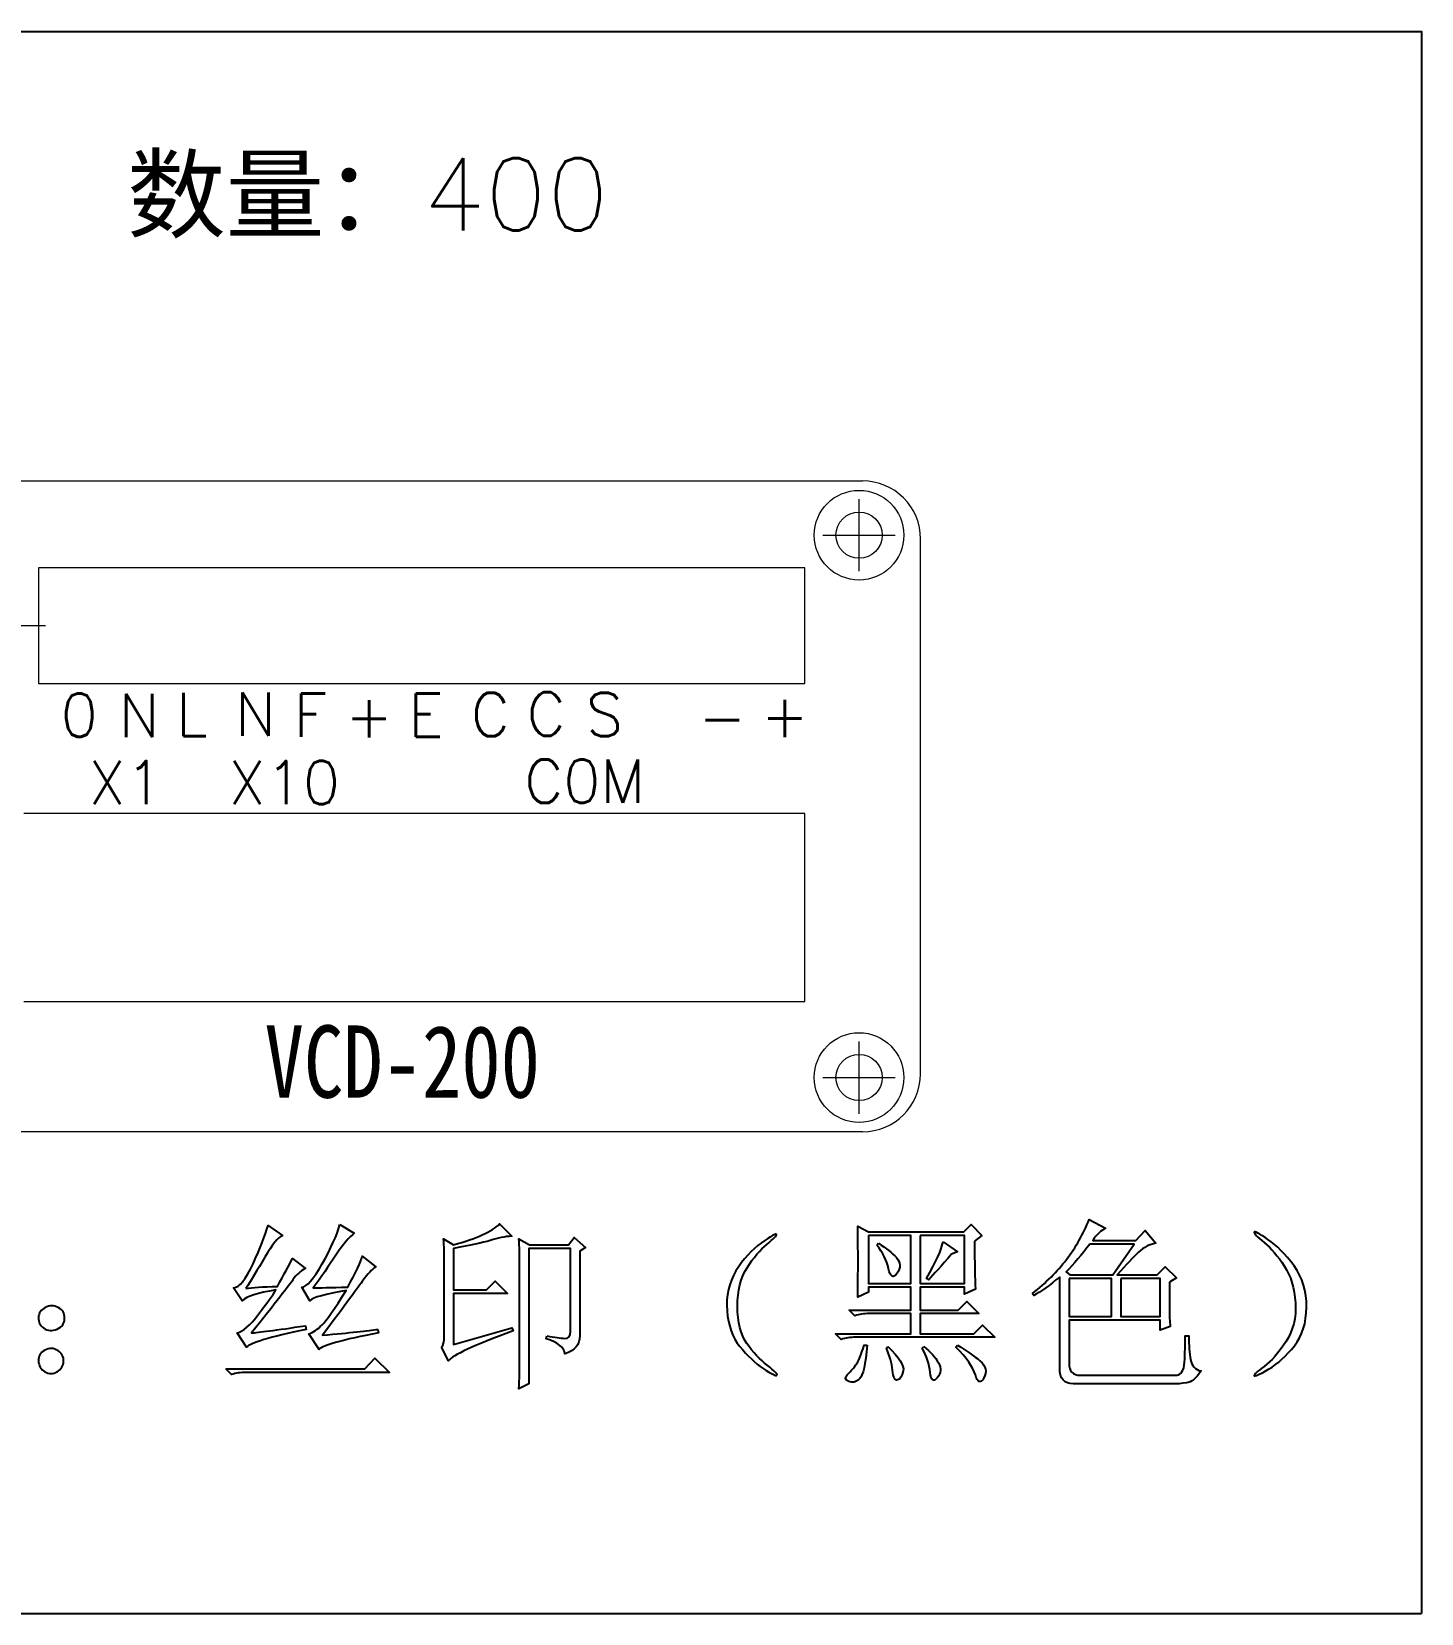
# Model space of a CAD drawing. Header units: millimetres. Extents: x 1742 to 2416, y 855 to 1105.
# Drawn here: x 1790.8 to 1886.9, y 988.9 to 1098.2 of the extents above; entities that cross this region are included whole.
import ezdxf

# ---------------------------------------------------------------- set-up
doc = ezdxf.new("R2010")
doc.units = ezdxf.units.MM
doc.layers.add('layer 1', color=7, linetype='Continuous')
doc.styles.get("Standard").update_dxf_attribs({"font": 'txt', "bigfont": 'gbcbig.shx'})

msp = doc.modelspace()

# ---------------------------------------------------------------- linework, layer by layer
msp.add_line((1742.102, 988.881), (1886.936, 988.881))
msp.add_lwpolyline([(1742.102, 988.881), (1742.102, 1098.249), (1886.936, 1098.249), (1886.936, 988.881)])
at = {"layer": 'layer 1', "lineweight": 9}
for points in [[(1786.301, 1067.182), (1786.301, 1067.182), (1848.301, 1067.182), (1848.301, 1067.182)], [(1848.051, 1060.932), (1848.051, 1060.932), (1848.051, 1065.932), (1848.051, 1065.932)], [(1845.551, 1063.432), (1845.551, 1063.432), (1850.551, 1063.432), (1850.551, 1063.432)], [(1852.301, 1026.182), (1852.301, 1026.182), (1852.301, 1063.182), (1852.301, 1063.182)], [(1844.301, 1061.182), (1844.301, 1061.182), (1791.301, 1061.182), (1791.301, 1061.182)], [(1791.301, 1061.182), (1791.301, 1061.182), (1791.301, 1053.182), (1791.301, 1053.182)], [(1844.301, 1053.182), (1844.301, 1053.182), (1844.301, 1061.182), (1844.301, 1061.182)], [(1786.801, 1057.182), (1786.801, 1057.182), (1791.801, 1057.182), (1791.801, 1057.182)], [(1791.301, 1053.176), (1791.301, 1053.176), (1844.301, 1053.176), (1844.301, 1053.176)], [(1844.301, 1044.182), (1844.301, 1044.182), (1790.301, 1044.182), (1790.301, 1044.182)], [(1844.301, 1031.182), (1844.301, 1031.182), (1844.301, 1044.182), (1844.301, 1044.182)], [(1790.301, 1031.182), (1790.301, 1031.182), (1844.301, 1031.182), (1844.301, 1031.182)], [(1848.051, 1023.432), (1848.051, 1023.432), (1848.051, 1028.432), (1848.051, 1028.432)], [(1845.551, 1025.932), (1845.551, 1025.932), (1850.551, 1025.932), (1850.551, 1025.932)], [(1848.301, 1022.182), (1850.51, 1022.182), (1852.301, 1023.973), (1852.301, 1026.182)], [(1848.301, 1022.182), (1848.301, 1022.182), (1786.301, 1022.182), (1786.301, 1022.182)]]:
    msp.add_open_spline(points, degree=3, dxfattribs=at)
for points, knots in [([(1851.151, 1063.432), (1851.151, 1065.144), (1849.763, 1066.532), (1848.051, 1066.532), (1848.051, 1066.532), (1846.338, 1066.532), (1844.951, 1065.144), (1844.951, 1063.432), (1844.951, 1063.432), (1844.951, 1061.72), (1846.338, 1060.332), (1848.051, 1060.332), (1848.051, 1060.332), (1849.763, 1060.332), (1851.151, 1061.72), (1851.151, 1063.432)], [0, 0, 0, 0, 0.25, 0.25, 0.25, 0.25, 0.5, 0.5, 0.5, 0.5, 0.75, 0.75, 0.75, 0.75, 1, 1, 1, 1]), ([(1852.301, 1063.182), (1852.301, 1064.243), (1851.879, 1065.261), (1851.129, 1066.011), (1851.129, 1066.011), (1850.379, 1066.761), (1849.361, 1067.182), (1848.301, 1067.182)], [0, 0, 0, 0, 0.5, 0.5, 0.5, 0.5, 1, 1, 1, 1]), ([(1849.651, 1063.432), (1849.651, 1064.316), (1848.934, 1065.032), (1848.051, 1065.032), (1848.051, 1065.032), (1847.167, 1065.032), (1846.451, 1064.316), (1846.451, 1063.432), (1846.451, 1063.432), (1846.451, 1062.549), (1847.167, 1061.832), (1848.051, 1061.832), (1848.051, 1061.832), (1848.934, 1061.832), (1849.651, 1062.549), (1849.651, 1063.432)], [0, 0, 0, 0, 0.25, 0.25, 0.25, 0.25, 0.5, 0.5, 0.5, 0.5, 0.75, 0.75, 0.75, 0.75, 1, 1, 1, 1]), ([(1851.151, 1025.932), (1851.151, 1027.644), (1849.763, 1029.032), (1848.051, 1029.032), (1848.051, 1029.032), (1846.338, 1029.032), (1844.951, 1027.644), (1844.951, 1025.932), (1844.951, 1025.932), (1844.951, 1024.22), (1846.338, 1022.832), (1848.051, 1022.832), (1848.051, 1022.832), (1849.763, 1022.832), (1851.151, 1024.22), (1851.151, 1025.932)], [0, 0, 0, 0, 0.25, 0.25, 0.25, 0.25, 0.5, 0.5, 0.5, 0.5, 0.75, 0.75, 0.75, 0.75, 1, 1, 1, 1]), ([(1849.651, 1025.932), (1849.651, 1026.816), (1848.934, 1027.532), (1848.051, 1027.532), (1848.051, 1027.532), (1847.167, 1027.532), (1846.451, 1026.816), (1846.451, 1025.932), (1846.451, 1025.932), (1846.451, 1025.049), (1847.167, 1024.332), (1848.051, 1024.332), (1848.051, 1024.332), (1848.934, 1024.332), (1849.651, 1025.049), (1849.651, 1025.932)], [0, 0, 0, 0, 0.25, 0.25, 0.25, 0.25, 0.5, 0.5, 0.5, 0.5, 0.75, 0.75, 0.75, 0.75, 1, 1, 1, 1])]:
    msp.add_open_spline(points, degree=3, knots=knots, dxfattribs=at)
at = {"layer": 'layer 1', "color": 186}
for points, knots in [([(1869.516, 1011.791), (1869.516, 1011.791), (1870.012, 1012.087), (1870.012, 1012.087), (1870.012, 1012.087), (1870.012, 1012.087), (1869.218, 1012.832), (1869.218, 1012.832), (1869.218, 1012.832), (1869.218, 1012.832), (1868.674, 1012.286), (1868.674, 1012.286), (1868.674, 1012.286), (1868.674, 1012.286), (1865.895, 1012.286), (1865.895, 1012.286), (1865.895, 1012.286), (1866.524, 1012.981), (1867.019, 1013.501), (1867.383, 1013.848), (1867.383, 1013.848), (1867.747, 1014.198), (1868.145, 1014.403), (1868.575, 1014.469), (1868.575, 1014.469), (1868.575, 1014.469), (1867.829, 1015.362), (1867.829, 1015.362), (1867.829, 1015.362), (1867.829, 1015.362), (1867.184, 1014.668), (1867.184, 1014.668), (1867.184, 1014.668), (1867.184, 1014.668), (1864.208, 1014.668), (1864.208, 1014.668), (1864.208, 1014.668), (1864.506, 1015.097), (1864.803, 1015.379), (1865.101, 1015.512), (1865.101, 1015.512), (1865.101, 1015.512), (1863.96, 1016.107), (1863.96, 1016.107), (1863.96, 1016.107), (1863.562, 1015.114), (1863.042, 1014.198), (1862.398, 1013.353), (1862.398, 1013.353), (1861.753, 1012.511), (1860.967, 1011.725), (1860.04, 1010.997), (1860.04, 1010.997), (1860.04, 1010.997), (1860.14, 1010.849), (1860.14, 1010.849), (1860.14, 1010.849), (1860.637, 1011.145), (1861.232, 1011.575), (1861.926, 1012.138), (1861.926, 1012.138), (1861.926, 1012.138), (1861.926, 1005.837), (1861.926, 1005.837), (1861.926, 1005.837), (1861.926, 1005.111), (1862.239, 1004.747), (1862.868, 1004.747), (1862.868, 1004.747), (1862.868, 1004.747), (1870.162, 1004.747), (1870.162, 1004.747), (1870.162, 1004.747), (1870.162, 1004.747), (1870.336, 1004.77), (1870.683, 1004.821), (1870.683, 1004.821), (1871.03, 1004.869), (1871.369, 1005.143), (1871.699, 1005.64), (1871.699, 1005.64), (1871.303, 1005.737), (1871.062, 1006.002), (1870.979, 1006.434), (1870.979, 1006.434), (1870.897, 1006.863), (1870.856, 1007.41), (1870.856, 1008.07), (1870.856, 1008.07), (1870.856, 1008.07), (1870.609, 1008.07), (1870.609, 1008.07), (1870.609, 1008.07), (1870.609, 1007.475), (1870.592, 1006.872), (1870.558, 1006.26), (1870.558, 1006.26), (1870.526, 1005.646), (1870.31, 1005.342), (1869.912, 1005.342), (1869.912, 1005.342), (1869.912, 1005.342), (1863.365, 1005.342), (1863.365, 1005.342), (1863.365, 1005.342), (1862.836, 1005.342), (1862.572, 1005.623), (1862.572, 1006.184), (1862.572, 1006.184), (1862.572, 1006.184), (1862.572, 1009.162), (1862.572, 1009.162), (1862.572, 1009.162), (1862.572, 1009.162), (1868.871, 1009.162), (1868.871, 1009.162), (1868.871, 1009.162), (1868.871, 1009.162), (1868.871, 1008.468), (1868.871, 1008.468), (1868.871, 1008.468), (1868.871, 1008.468), (1869.565, 1008.715), (1869.565, 1008.715), (1869.565, 1008.715), (1869.533, 1009.08), (1869.516, 1009.442), (1869.516, 1009.806), (1869.516, 1009.806), (1869.516, 1009.806), (1869.516, 1011.791), (1869.516, 1011.791)], [0, 0, 0, 0, 0.030303, 0.030303, 0.030303, 0.030303, 0.0606061, 0.0606061, 0.0606061, 0.0606061, 0.0909091, 0.0909091, 0.0909091, 0.0909091, 0.1212121, 0.1212121, 0.1212121, 0.1212121, 0.1515152, 0.1515152, 0.1515152, 0.1515152, 0.1818182, 0.1818182, 0.1818182, 0.1818182, 0.2121212, 0.2121212, 0.2121212, 0.2121212, 0.2424242, 0.2424242, 0.2424242, 0.2424242, 0.2727273, 0.2727273, 0.2727273, 0.2727273, 0.3030303, 0.3030303, 0.3030303, 0.3030303, 0.3333333, 0.3333333, 0.3333333, 0.3333333, 0.3636364, 0.3636364, 0.3636364, 0.3636364, 0.3939394, 0.3939394, 0.3939394, 0.3939394, 0.4242424, 0.4242424, 0.4242424, 0.4242424, 0.4545455, 0.4545455, 0.4545455, 0.4545455, 0.4848485, 0.4848485, 0.4848485, 0.4848485, 0.5151515, 0.5151515, 0.5151515, 0.5151515, 0.5454545, 0.5454545, 0.5454545, 0.5454545, 0.5757576, 0.5757576, 0.5757576, 0.5757576, 0.6060606, 0.6060606, 0.6060606, 0.6060606, 0.6363636, 0.6363636, 0.6363636, 0.6363636, 0.6666667, 0.6666667, 0.6666667, 0.6666667, 0.6969697, 0.6969697, 0.6969697, 0.6969697, 0.7272727, 0.7272727, 0.7272727, 0.7272727, 0.7575758, 0.7575758, 0.7575758, 0.7575758, 0.7878788, 0.7878788, 0.7878788, 0.7878788, 0.8181818, 0.8181818, 0.8181818, 0.8181818, 0.8484848, 0.8484848, 0.8484848, 0.8484848, 0.8787879, 0.8787879, 0.8787879, 0.8787879, 0.9090909, 0.9090909, 0.9090909, 0.9090909, 0.9393939, 0.9393939, 0.9393939, 0.9393939, 0.969697, 0.969697, 0.969697, 0.969697, 1, 1, 1, 1]), ([(1805.65, 1011.344), (1806.012, 1011.907), (1806.45, 1012.625), (1806.965, 1013.501), (1806.965, 1013.501), (1807.477, 1014.378), (1807.881, 1014.883), (1808.18, 1015.015), (1808.18, 1015.015), (1808.18, 1015.015), (1807.187, 1015.709), (1807.187, 1015.709), (1807.187, 1015.709), (1806.988, 1015.015), (1806.641, 1014.13), (1806.146, 1013.055), (1806.146, 1013.055), (1805.65, 1011.982), (1805.204, 1011.427), (1804.806, 1011.393), (1804.806, 1011.393), (1804.806, 1011.393), (1805.401, 1010.5), (1805.401, 1010.5), (1805.401, 1010.5), (1805.699, 1010.798), (1806.476, 1011.046), (1807.733, 1011.245), (1807.733, 1011.245), (1807.502, 1010.881), (1807.096, 1010.32), (1806.518, 1009.558), (1806.518, 1009.558), (1805.938, 1008.798), (1805.451, 1008.368), (1805.053, 1008.269), (1805.053, 1008.269), (1805.053, 1008.269), (1805.699, 1007.276), (1805.699, 1007.276), (1805.699, 1007.276), (1805.93, 1007.575), (1807.303, 1007.987), (1809.816, 1008.517), (1809.816, 1008.517), (1809.816, 1008.517), (1809.767, 1008.764), (1809.767, 1008.764), (1809.767, 1008.764), (1807.716, 1008.468), (1806.476, 1008.301), (1806.046, 1008.269), (1806.046, 1008.269), (1807.699, 1010.352), (1808.65, 1011.575), (1808.899, 1011.939), (1808.899, 1011.939), (1809.147, 1012.303), (1809.437, 1012.568), (1809.767, 1012.733), (1809.767, 1012.733), (1809.767, 1012.733), (1808.874, 1013.427), (1808.874, 1013.427), (1808.874, 1013.427), (1808.643, 1012.966), (1808.296, 1012.32), (1807.833, 1011.493), (1807.833, 1011.493), (1806.806, 1011.461), (1806.08, 1011.41), (1805.65, 1011.344)], [0, 0, 0, 0, 0.0555556, 0.0555556, 0.0555556, 0.0555556, 0.1111111, 0.1111111, 0.1111111, 0.1111111, 0.1666667, 0.1666667, 0.1666667, 0.1666667, 0.2222222, 0.2222222, 0.2222222, 0.2222222, 0.2777778, 0.2777778, 0.2777778, 0.2777778, 0.3333333, 0.3333333, 0.3333333, 0.3333333, 0.3888889, 0.3888889, 0.3888889, 0.3888889, 0.4444444, 0.4444444, 0.4444444, 0.4444444, 0.5, 0.5, 0.5, 0.5, 0.5555556, 0.5555556, 0.5555556, 0.5555556, 0.6111111, 0.6111111, 0.6111111, 0.6111111, 0.6666667, 0.6666667, 0.6666667, 0.6666667, 0.7222222, 0.7222222, 0.7222222, 0.7222222, 0.7777778, 0.7777778, 0.7777778, 0.7777778, 0.8333333, 0.8333333, 0.8333333, 0.8333333, 0.8888889, 0.8888889, 0.8888889, 0.8888889, 0.9444444, 0.9444444, 0.9444444, 0.9444444, 1, 1, 1, 1]), ([(1812.148, 1015.76), (1811.949, 1015.032), (1811.545, 1014.13), (1810.933, 1013.055), (1810.933, 1013.055), (1810.322, 1011.982), (1809.85, 1011.444), (1809.52, 1011.444), (1809.52, 1011.444), (1809.52, 1011.444), (1810.064, 1010.5), (1810.064, 1010.5), (1810.064, 1010.5), (1810.296, 1010.733), (1811.139, 1010.963), (1812.595, 1011.196), (1812.595, 1011.196), (1811.767, 1009.905), (1811.207, 1009.111), (1810.908, 1008.815), (1810.908, 1008.815), (1810.61, 1008.517), (1810.313, 1008.318), (1810.015, 1008.218), (1810.015, 1008.218), (1810.015, 1008.218), (1810.709, 1007.128), (1810.709, 1007.128), (1810.709, 1007.128), (1810.974, 1007.424), (1812.347, 1007.805), (1814.826, 1008.269), (1814.826, 1008.269), (1814.826, 1008.269), (1814.777, 1008.517), (1814.777, 1008.517), (1814.777, 1008.517), (1814.117, 1008.417), (1812.843, 1008.286), (1810.957, 1008.119), (1810.957, 1008.119), (1812.513, 1010.204), (1813.446, 1011.467), (1813.761, 1011.914), (1813.761, 1011.914), (1814.075, 1012.36), (1814.365, 1012.667), (1814.629, 1012.832), (1814.629, 1012.832), (1814.629, 1012.832), (1813.685, 1013.577), (1813.685, 1013.577), (1813.685, 1013.577), (1813.588, 1013.146), (1813.255, 1012.437), (1812.695, 1011.444), (1812.695, 1011.444), (1811.503, 1011.41), (1810.709, 1011.393), (1810.313, 1011.393), (1810.313, 1011.393), (1810.842, 1012.121), (1811.363, 1012.875), (1811.875, 1013.652), (1811.875, 1013.652), (1812.388, 1014.428), (1812.809, 1014.932), (1813.141, 1015.165), (1813.141, 1015.165), (1813.141, 1015.165), (1812.148, 1015.76), (1812.148, 1015.76)], [0, 0, 0, 0, 0.0555556, 0.0555556, 0.0555556, 0.0555556, 0.1111111, 0.1111111, 0.1111111, 0.1111111, 0.1666667, 0.1666667, 0.1666667, 0.1666667, 0.2222222, 0.2222222, 0.2222222, 0.2222222, 0.2777778, 0.2777778, 0.2777778, 0.2777778, 0.3333333, 0.3333333, 0.3333333, 0.3333333, 0.3888889, 0.3888889, 0.3888889, 0.3888889, 0.4444444, 0.4444444, 0.4444444, 0.4444444, 0.5, 0.5, 0.5, 0.5, 0.5555556, 0.5555556, 0.5555556, 0.5555556, 0.6111111, 0.6111111, 0.6111111, 0.6111111, 0.6666667, 0.6666667, 0.6666667, 0.6666667, 0.7222222, 0.7222222, 0.7222222, 0.7222222, 0.7777778, 0.7777778, 0.7777778, 0.7777778, 0.8333333, 0.8333333, 0.8333333, 0.8333333, 0.8888889, 0.8888889, 0.8888889, 0.8888889, 0.9444444, 0.9444444, 0.9444444, 0.9444444, 1, 1, 1, 1]), ([(1819.174, 1007.276), (1819.174, 1007.276), (1819.669, 1006.334), (1819.669, 1006.334), (1819.669, 1006.334), (1819.934, 1006.73), (1821.422, 1007.424), (1824.133, 1008.417), (1824.133, 1008.417), (1824.133, 1008.417), (1824.034, 1008.616), (1824.034, 1008.616), (1824.034, 1008.616), (1824.034, 1008.616), (1820.016, 1007.475), (1820.016, 1007.475), (1820.016, 1007.475), (1820.016, 1007.475), (1820.016, 1010.997), (1820.016, 1010.997), (1820.016, 1010.997), (1820.016, 1010.997), (1823.737, 1010.997), (1823.737, 1010.997), (1823.737, 1010.997), (1823.737, 1010.997), (1822.893, 1011.84), (1822.893, 1011.84), (1822.893, 1011.84), (1822.893, 1011.84), (1822.298, 1011.245), (1822.298, 1011.245), (1822.298, 1011.245), (1822.298, 1011.245), (1820.016, 1011.245), (1820.016, 1011.245), (1820.016, 1011.245), (1820.016, 1011.245), (1820.016, 1014.121), (1820.016, 1014.121), (1820.016, 1014.121), (1821.174, 1014.32), (1822.016, 1014.502), (1822.546, 1014.668), (1822.546, 1014.668), (1823.075, 1014.833), (1823.572, 1014.932), (1824.034, 1014.966), (1824.034, 1014.966), (1824.034, 1014.966), (1823.191, 1015.808), (1823.191, 1015.808), (1823.191, 1015.808), (1822.662, 1015.279), (1821.604, 1014.801), (1820.016, 1014.371), (1820.016, 1014.371), (1820.016, 1014.371), (1819.322, 1014.767), (1819.322, 1014.767), (1819.322, 1014.767), (1819.356, 1014.204), (1819.371, 1013.808), (1819.371, 1013.577), (1819.371, 1013.577), (1819.371, 1013.577), (1819.371, 1008.07), (1819.371, 1008.07), (1819.371, 1008.07), (1819.371, 1007.674), (1819.305, 1007.41), (1819.174, 1007.276)], [0, 0, 0, 0, 0.0555556, 0.0555556, 0.0555556, 0.0555556, 0.1111111, 0.1111111, 0.1111111, 0.1111111, 0.1666667, 0.1666667, 0.1666667, 0.1666667, 0.2222222, 0.2222222, 0.2222222, 0.2222222, 0.2777778, 0.2777778, 0.2777778, 0.2777778, 0.3333333, 0.3333333, 0.3333333, 0.3333333, 0.3888889, 0.3888889, 0.3888889, 0.3888889, 0.4444444, 0.4444444, 0.4444444, 0.4444444, 0.5, 0.5, 0.5, 0.5, 0.5555556, 0.5555556, 0.5555556, 0.5555556, 0.6111111, 0.6111111, 0.6111111, 0.6111111, 0.6666667, 0.6666667, 0.6666667, 0.6666667, 0.7222222, 0.7222222, 0.7222222, 0.7222222, 0.7777778, 0.7777778, 0.7777778, 0.7777778, 0.8333333, 0.8333333, 0.8333333, 0.8333333, 0.8888889, 0.8888889, 0.8888889, 0.8888889, 0.9444444, 0.9444444, 0.9444444, 0.9444444, 1, 1, 1, 1]), ([(1842.37, 1005.342), (1842.305, 1005.276), (1841.989, 1005.433), (1841.428, 1005.814), (1841.428, 1005.814), (1840.865, 1006.192), (1840.328, 1006.698), (1839.815, 1007.325), (1839.815, 1007.325), (1839.303, 1007.953), (1839.005, 1008.781), (1838.922, 1009.806), (1838.922, 1009.806), (1838.84, 1010.832), (1839.047, 1011.749), (1839.542, 1012.559), (1839.542, 1012.559), (1840.038, 1013.37), (1840.626, 1014.016), (1841.303, 1014.494), (1841.303, 1014.494), (1841.981, 1014.974), (1842.328, 1015.171), (1842.345, 1015.089), (1842.345, 1015.089), (1842.362, 1015.006), (1842.14, 1014.776), (1841.676, 1014.395), (1841.676, 1014.395), (1841.212, 1014.016), (1840.757, 1013.478), (1840.311, 1012.784), (1840.311, 1012.784), (1839.864, 1012.087), (1839.642, 1011.196), (1839.642, 1010.104), (1839.642, 1010.104), (1839.642, 1009.012), (1839.856, 1008.161), (1840.287, 1007.549), (1840.287, 1007.549), (1840.717, 1006.937), (1841.187, 1006.434), (1841.701, 1006.036), (1841.701, 1006.036), (1842.214, 1005.64), (1842.436, 1005.407), (1842.37, 1005.342)], [0, 0, 0, 0, 0.0833333, 0.0833333, 0.0833333, 0.0833333, 0.1666667, 0.1666667, 0.1666667, 0.1666667, 0.25, 0.25, 0.25, 0.25, 0.3333333, 0.3333333, 0.3333333, 0.3333333, 0.4166667, 0.4166667, 0.4166667, 0.4166667, 0.5, 0.5, 0.5, 0.5, 0.5833333, 0.5833333, 0.5833333, 0.5833333, 0.6666667, 0.6666667, 0.6666667, 0.6666667, 0.75, 0.75, 0.75, 0.75, 0.8333333, 0.8333333, 0.8333333, 0.8333333, 0.9166667, 0.9166667, 0.9166667, 0.9166667, 1, 1, 1, 1]), ([(1856.042, 1014.619), (1856.042, 1014.619), (1856.539, 1015.015), (1856.539, 1015.015), (1856.539, 1015.015), (1856.539, 1015.015), (1855.794, 1015.76), (1855.794, 1015.76), (1855.794, 1015.76), (1855.794, 1015.76), (1855.299, 1015.262), (1855.299, 1015.262), (1855.299, 1015.262), (1855.299, 1015.262), (1848.701, 1015.262), (1848.701, 1015.262), (1848.701, 1015.262), (1848.701, 1015.262), (1847.956, 1015.66), (1847.956, 1015.66), (1847.956, 1015.66), (1847.99, 1014.073), (1847.99, 1012.437), (1847.956, 1010.75), (1847.956, 1010.75), (1847.956, 1010.75), (1848.701, 1011.097), (1848.701, 1011.097), (1848.701, 1011.097), (1848.701, 1011.097), (1848.701, 1011.444), (1848.701, 1011.444), (1848.701, 1011.444), (1848.701, 1011.444), (1851.626, 1011.444), (1851.626, 1011.444), (1851.626, 1011.444), (1851.626, 1011.444), (1851.626, 1009.856), (1851.626, 1009.856), (1851.626, 1009.856), (1851.626, 1009.856), (1847.361, 1009.856), (1847.361, 1009.856), (1847.361, 1009.856), (1847.361, 1009.856), (1847.757, 1009.458), (1847.757, 1009.458), (1847.757, 1009.458), (1848.056, 1009.558), (1848.386, 1009.609), (1848.75, 1009.609), (1848.75, 1009.609), (1848.75, 1009.609), (1851.626, 1009.609), (1851.626, 1009.609), (1851.626, 1009.609), (1851.626, 1009.609), (1851.626, 1008.218), (1851.626, 1008.218), (1851.626, 1008.218), (1851.626, 1008.218), (1846.417, 1008.218), (1846.417, 1008.218), (1846.417, 1008.218), (1846.417, 1008.218), (1846.815, 1007.822), (1846.815, 1007.822), (1846.815, 1007.822), (1847.114, 1007.922), (1847.444, 1007.97), (1847.808, 1007.97), (1847.808, 1007.97), (1847.808, 1007.97), (1857.432, 1007.97), (1857.432, 1007.97), (1857.432, 1007.97), (1857.432, 1007.97), (1856.588, 1008.815), (1856.588, 1008.815), (1856.588, 1008.815), (1856.588, 1008.815), (1855.993, 1008.218), (1855.993, 1008.218), (1855.993, 1008.218), (1855.993, 1008.218), (1852.272, 1008.218), (1852.272, 1008.218), (1852.272, 1008.218), (1852.272, 1008.218), (1852.272, 1009.609), (1852.272, 1009.609), (1852.272, 1009.609), (1852.272, 1009.609), (1856.34, 1009.609), (1856.34, 1009.609), (1856.34, 1009.609), (1856.34, 1009.609), (1855.498, 1010.451), (1855.498, 1010.451), (1855.498, 1010.451), (1855.498, 1010.451), (1854.901, 1009.856), (1854.901, 1009.856), (1854.901, 1009.856), (1854.901, 1009.856), (1852.272, 1009.856), (1852.272, 1009.856), (1852.272, 1009.856), (1852.272, 1009.856), (1852.272, 1011.444), (1852.272, 1011.444), (1852.272, 1011.444), (1852.272, 1011.444), (1855.348, 1011.444), (1855.348, 1011.444), (1855.348, 1011.444), (1855.348, 1011.444), (1855.348, 1010.946), (1855.348, 1010.946), (1855.348, 1010.946), (1855.348, 1010.946), (1856.093, 1011.294), (1856.093, 1011.294), (1856.093, 1011.294), (1856.059, 1011.99), (1856.042, 1013.097), (1856.042, 1014.619)], [0, 0, 0, 0, 0.03125, 0.03125, 0.03125, 0.03125, 0.0625, 0.0625, 0.0625, 0.0625, 0.09375, 0.09375, 0.09375, 0.09375, 0.125, 0.125, 0.125, 0.125, 0.15625, 0.15625, 0.15625, 0.15625, 0.1875, 0.1875, 0.1875, 0.1875, 0.21875, 0.21875, 0.21875, 0.21875, 0.25, 0.25, 0.25, 0.25, 0.28125, 0.28125, 0.28125, 0.28125, 0.3125, 0.3125, 0.3125, 0.3125, 0.34375, 0.34375, 0.34375, 0.34375, 0.375, 0.375, 0.375, 0.375, 0.40625, 0.40625, 0.40625, 0.40625, 0.4375, 0.4375, 0.4375, 0.4375, 0.46875, 0.46875, 0.46875, 0.46875, 0.5, 0.5, 0.5, 0.5, 0.53125, 0.53125, 0.53125, 0.53125, 0.5625, 0.5625, 0.5625, 0.5625, 0.59375, 0.59375, 0.59375, 0.59375, 0.625, 0.625, 0.625, 0.625, 0.65625, 0.65625, 0.65625, 0.65625, 0.6875, 0.6875, 0.6875, 0.6875, 0.71875, 0.71875, 0.71875, 0.71875, 0.75, 0.75, 0.75, 0.75, 0.78125, 0.78125, 0.78125, 0.78125, 0.8125, 0.8125, 0.8125, 0.8125, 0.84375, 0.84375, 0.84375, 0.84375, 0.875, 0.875, 0.875, 0.875, 0.90625, 0.90625, 0.90625, 0.90625, 0.9375, 0.9375, 0.9375, 0.9375, 0.96875, 0.96875, 0.96875, 0.96875, 1, 1, 1, 1]), ([(1848.701, 1015.015), (1848.701, 1015.015), (1851.626, 1015.015), (1851.626, 1015.015), (1851.626, 1015.015), (1851.626, 1015.015), (1851.626, 1011.692), (1851.626, 1011.692), (1851.626, 1011.692), (1851.626, 1011.692), (1848.701, 1011.692), (1848.701, 1011.692), (1848.701, 1011.692), (1848.701, 1011.692), (1848.701, 1015.015), (1848.701, 1015.015)], [0, 0, 0, 0, 0.25, 0.25, 0.25, 0.25, 0.5, 0.5, 0.5, 0.5, 0.75, 0.75, 0.75, 0.75, 1, 1, 1, 1]), ([(1852.272, 1015.015), (1852.272, 1015.015), (1855.348, 1015.015), (1855.348, 1015.015), (1855.348, 1015.015), (1855.348, 1015.015), (1855.348, 1011.692), (1855.348, 1011.692), (1855.348, 1011.692), (1855.348, 1011.692), (1852.272, 1011.692), (1852.272, 1011.692), (1852.272, 1011.692), (1852.272, 1011.692), (1852.272, 1015.015), (1852.272, 1015.015)], [0, 0, 0, 0, 0.25, 0.25, 0.25, 0.25, 0.5, 0.5, 0.5, 0.5, 0.75, 0.75, 0.75, 0.75, 1, 1, 1, 1]), ([(1876.368, 1005.763), (1875.723, 1005.382), (1875.392, 1005.234), (1875.375, 1005.316), (1875.375, 1005.316), (1875.358, 1005.399), (1875.589, 1005.615), (1876.07, 1005.962), (1876.07, 1005.962), (1876.55, 1006.309), (1877.045, 1006.872), (1877.558, 1007.649), (1877.558, 1007.649), (1878.07, 1008.426), (1878.294, 1009.327), (1878.229, 1010.352), (1878.229, 1010.352), (1878.161, 1011.378), (1877.905, 1012.229), (1877.458, 1012.906), (1877.458, 1012.906), (1877.012, 1013.584), (1876.55, 1014.121), (1876.07, 1014.519), (1876.07, 1014.519), (1875.589, 1014.915), (1875.358, 1015.157), (1875.375, 1015.239), (1875.375, 1015.239), (1875.392, 1015.322), (1875.706, 1015.157), (1876.317, 1014.742), (1876.317, 1014.742), (1876.929, 1014.329), (1877.532, 1013.717), (1878.129, 1012.906), (1878.129, 1012.906), (1878.724, 1012.096), (1879.014, 1011.145), (1878.997, 1010.055), (1878.997, 1010.055), (1878.98, 1008.963), (1878.699, 1008.07), (1878.152, 1007.376), (1878.152, 1007.376), (1877.608, 1006.681), (1877.012, 1006.144), (1876.368, 1005.763)], [0, 0, 0, 0, 0.0833333, 0.0833333, 0.0833333, 0.0833333, 0.1666667, 0.1666667, 0.1666667, 0.1666667, 0.25, 0.25, 0.25, 0.25, 0.3333333, 0.3333333, 0.3333333, 0.3333333, 0.4166667, 0.4166667, 0.4166667, 0.4166667, 0.5, 0.5, 0.5, 0.5, 0.5833333, 0.5833333, 0.5833333, 0.5833333, 0.6666667, 0.6666667, 0.6666667, 0.6666667, 0.75, 0.75, 0.75, 0.75, 0.8333333, 0.8333333, 0.8333333, 0.8333333, 0.9166667, 0.9166667, 0.9166667, 0.9166667, 1, 1, 1, 1]), ([(1826.466, 1008.07), (1826.466, 1008.07), (1826.415, 1007.871), (1826.415, 1007.871), (1826.415, 1007.871), (1827.242, 1007.606), (1827.672, 1007.259), (1827.706, 1006.83), (1827.706, 1006.83), (1828.4, 1007.06), (1828.747, 1007.475), (1828.747, 1008.07), (1828.747, 1008.07), (1828.747, 1008.07), (1828.747, 1013.925), (1828.747, 1013.925), (1828.747, 1013.925), (1828.747, 1013.925), (1829.145, 1014.172), (1829.145, 1014.172), (1829.145, 1014.172), (1829.145, 1014.172), (1828.352, 1014.867), (1828.352, 1014.867), (1828.352, 1014.867), (1828.352, 1014.867), (1827.954, 1014.371), (1827.954, 1014.371), (1827.954, 1014.371), (1827.954, 1014.371), (1825.274, 1014.371), (1825.274, 1014.371), (1825.274, 1014.371), (1825.274, 1014.371), (1824.531, 1014.767), (1824.531, 1014.767), (1824.531, 1014.767), (1824.563, 1014.172), (1824.58, 1013.692), (1824.58, 1013.328), (1824.58, 1013.328), (1824.58, 1013.328), (1824.58, 1005.837), (1824.58, 1005.837), (1824.58, 1005.837), (1824.58, 1005.64), (1824.563, 1005.159), (1824.531, 1004.4), (1824.531, 1004.4), (1824.531, 1004.4), (1825.225, 1004.747), (1825.225, 1004.747), (1825.225, 1004.747), (1825.225, 1004.747), (1825.225, 1014.121), (1825.225, 1014.121), (1825.225, 1014.121), (1825.225, 1014.121), (1828.102, 1014.121), (1828.102, 1014.121), (1828.102, 1014.121), (1828.102, 1014.121), (1828.102, 1008.368), (1828.102, 1008.368), (1828.102, 1008.368), (1828.102, 1008.036), (1827.962, 1007.879), (1827.681, 1007.896), (1827.681, 1007.896), (1827.399, 1007.913), (1826.995, 1007.97), (1826.466, 1008.07)], [0, 0, 0, 0, 0.0555556, 0.0555556, 0.0555556, 0.0555556, 0.1111111, 0.1111111, 0.1111111, 0.1111111, 0.1666667, 0.1666667, 0.1666667, 0.1666667, 0.2222222, 0.2222222, 0.2222222, 0.2222222, 0.2777778, 0.2777778, 0.2777778, 0.2777778, 0.3333333, 0.3333333, 0.3333333, 0.3333333, 0.3888889, 0.3888889, 0.3888889, 0.3888889, 0.4444444, 0.4444444, 0.4444444, 0.4444444, 0.5, 0.5, 0.5, 0.5, 0.5555556, 0.5555556, 0.5555556, 0.5555556, 0.6111111, 0.6111111, 0.6111111, 0.6111111, 0.6666667, 0.6666667, 0.6666667, 0.6666667, 0.7222222, 0.7222222, 0.7222222, 0.7222222, 0.7777778, 0.7777778, 0.7777778, 0.7777778, 0.8333333, 0.8333333, 0.8333333, 0.8333333, 0.8888889, 0.8888889, 0.8888889, 0.8888889, 0.9444444, 0.9444444, 0.9444444, 0.9444444, 1, 1, 1, 1]), ([(1849.395, 1014.469), (1849.395, 1014.469), (1849.296, 1014.32), (1849.296, 1014.32), (1849.296, 1014.32), (1849.692, 1013.825), (1849.956, 1013.287), (1850.09, 1012.708), (1850.09, 1012.708), (1850.221, 1012.13), (1850.42, 1012.03), (1850.684, 1012.411), (1850.684, 1012.411), (1850.949, 1012.79), (1850.932, 1013.146), (1850.636, 1013.478), (1850.636, 1013.478), (1850.337, 1013.808), (1849.925, 1014.138), (1849.395, 1014.469)], [0, 0, 0, 0, 0.2, 0.2, 0.2, 0.2, 0.4, 0.4, 0.4, 0.4, 0.6, 0.6, 0.6, 0.6, 0.8, 0.8, 0.8, 0.8, 1, 1, 1, 1]), ([(1853.859, 1014.568), (1853.76, 1014.039), (1853.381, 1013.196), (1852.719, 1012.039), (1852.719, 1012.039), (1852.719, 1012.039), (1852.867, 1011.939), (1852.867, 1011.939), (1852.867, 1011.939), (1853.199, 1012.303), (1853.728, 1012.898), (1854.454, 1013.726), (1854.454, 1013.726), (1854.454, 1013.726), (1854.852, 1013.874), (1854.852, 1013.874), (1854.852, 1013.874), (1854.852, 1013.874), (1853.859, 1014.568), (1853.859, 1014.568)], [0, 0, 0, 0, 0.2, 0.2, 0.2, 0.2, 0.4, 0.4, 0.4, 0.4, 0.6, 0.6, 0.6, 0.6, 0.8, 0.8, 0.8, 0.8, 1, 1, 1, 1]), ([(1864.009, 1014.42), (1864.009, 1014.42), (1867.087, 1014.42), (1867.087, 1014.42), (1867.087, 1014.42), (1867.087, 1014.42), (1865.596, 1012.286), (1865.596, 1012.286), (1865.596, 1012.286), (1865.596, 1012.286), (1862.62, 1012.286), (1862.62, 1012.286), (1862.62, 1012.286), (1862.62, 1012.286), (1862.373, 1012.485), (1862.373, 1012.485), (1862.373, 1012.485), (1862.902, 1013.048), (1863.448, 1013.692), (1864.009, 1014.42)], [0, 0, 0, 0, 0.2, 0.2, 0.2, 0.2, 0.4, 0.4, 0.4, 0.4, 0.6, 0.6, 0.6, 0.6, 0.8, 0.8, 0.8, 0.8, 1, 1, 1, 1]), ([(1862.572, 1012.039), (1862.572, 1012.039), (1865.499, 1012.039), (1865.499, 1012.039), (1865.499, 1012.039), (1865.499, 1012.039), (1865.499, 1009.41), (1865.499, 1009.41), (1865.499, 1009.41), (1865.499, 1009.41), (1862.572, 1009.41), (1862.572, 1009.41), (1862.572, 1009.41), (1862.572, 1009.41), (1862.572, 1012.039), (1862.572, 1012.039)], [0, 0, 0, 0, 0.25, 0.25, 0.25, 0.25, 0.5, 0.5, 0.5, 0.5, 0.75, 0.75, 0.75, 0.75, 1, 1, 1, 1]), ([(1866.143, 1012.039), (1866.143, 1012.039), (1868.871, 1012.039), (1868.871, 1012.039), (1868.871, 1012.039), (1868.871, 1012.039), (1868.871, 1009.41), (1868.871, 1009.41), (1868.871, 1009.41), (1868.871, 1009.41), (1866.143, 1009.41), (1866.143, 1009.41), (1866.143, 1009.41), (1866.143, 1009.41), (1866.143, 1012.039), (1866.143, 1012.039)], [0, 0, 0, 0, 0.25, 0.25, 0.25, 0.25, 0.5, 0.5, 0.5, 0.5, 0.75, 0.75, 0.75, 0.75, 1, 1, 1, 1]), ([(1793.118, 1009.285), (1793.118, 1008.938), (1792.944, 1008.69), (1792.597, 1008.542), (1792.597, 1008.542), (1792.25, 1008.392), (1791.945, 1008.409), (1791.68, 1008.591), (1791.68, 1008.591), (1791.416, 1008.773), (1791.291, 1009.02), (1791.308, 1009.336), (1791.308, 1009.336), (1791.325, 1009.649), (1791.481, 1009.88), (1791.778, 1010.03), (1791.778, 1010.03), (1792.076, 1010.178), (1792.375, 1010.178), (1792.671, 1010.03), (1792.671, 1010.03), (1792.969, 1009.88), (1793.118, 1009.632), (1793.118, 1009.285)], [0, 0, 0, 0, 0.1666667, 0.1666667, 0.1666667, 0.1666667, 0.3333333, 0.3333333, 0.3333333, 0.3333333, 0.5, 0.5, 0.5, 0.5, 0.6666667, 0.6666667, 0.6666667, 0.6666667, 0.8333333, 0.8333333, 0.8333333, 0.8333333, 1, 1, 1, 1]), ([(1848.602, 1007.424), (1848.602, 1007.424), (1848.403, 1007.424), (1848.403, 1007.424), (1848.403, 1007.424), (1848.204, 1006.764), (1848.005, 1006.3), (1847.808, 1006.036), (1847.808, 1006.036), (1847.609, 1005.771), (1847.418, 1005.549), (1847.236, 1005.367), (1847.236, 1005.367), (1847.054, 1005.185), (1847.088, 1005.035), (1847.336, 1004.92), (1847.336, 1004.92), (1847.584, 1004.804), (1847.831, 1004.861), (1848.081, 1005.094), (1848.081, 1005.094), (1848.329, 1005.325), (1848.502, 1006.101), (1848.602, 1007.424)], [0, 0, 0, 0, 0.1666667, 0.1666667, 0.1666667, 0.1666667, 0.3333333, 0.3333333, 0.3333333, 0.3333333, 0.5, 0.5, 0.5, 0.5, 0.6666667, 0.6666667, 0.6666667, 0.6666667, 0.8333333, 0.8333333, 0.8333333, 0.8333333, 1, 1, 1, 1]), ([(1850.039, 1007.325), (1850.039, 1007.325), (1849.942, 1007.227), (1849.942, 1007.227), (1849.942, 1007.227), (1850.172, 1006.698), (1850.312, 1006.184), (1850.363, 1005.689), (1850.363, 1005.689), (1850.411, 1005.193), (1850.528, 1004.969), (1850.71, 1005.02), (1850.71, 1005.02), (1850.892, 1005.068), (1851.023, 1005.276), (1851.106, 1005.64), (1851.106, 1005.64), (1851.188, 1006.002), (1850.833, 1006.565), (1850.039, 1007.325)], [0, 0, 0, 0, 0.2, 0.2, 0.2, 0.2, 0.4, 0.4, 0.4, 0.4, 0.6, 0.6, 0.6, 0.6, 0.8, 0.8, 0.8, 0.8, 1, 1, 1, 1]), ([(1852.52, 1007.325), (1852.52, 1007.325), (1852.42, 1007.227), (1852.42, 1007.227), (1852.42, 1007.227), (1852.719, 1006.664), (1852.901, 1006.101), (1852.966, 1005.54), (1852.966, 1005.54), (1853.032, 1004.977), (1853.199, 1004.853), (1853.464, 1005.168), (1853.464, 1005.168), (1853.728, 1005.481), (1853.752, 1005.828), (1853.538, 1006.209), (1853.538, 1006.209), (1853.322, 1006.59), (1852.983, 1006.963), (1852.52, 1007.325)], [0, 0, 0, 0, 0.2, 0.2, 0.2, 0.2, 0.4, 0.4, 0.4, 0.4, 0.6, 0.6, 0.6, 0.6, 0.8, 0.8, 0.8, 0.8, 1, 1, 1, 1]), ([(1854.852, 1007.424), (1854.852, 1007.424), (1854.753, 1007.276), (1854.753, 1007.276), (1854.753, 1007.276), (1855.481, 1006.548), (1855.927, 1005.911), (1856.093, 1005.367), (1856.093, 1005.367), (1856.258, 1004.821), (1856.457, 1004.755), (1856.687, 1005.168), (1856.687, 1005.168), (1856.918, 1005.581), (1856.827, 1005.97), (1856.414, 1006.334), (1856.414, 1006.334), (1856.002, 1006.698), (1855.481, 1007.06), (1854.852, 1007.424)], [0, 0, 0, 0, 0.2, 0.2, 0.2, 0.2, 0.4, 0.4, 0.4, 0.4, 0.6, 0.6, 0.6, 0.6, 0.8, 0.8, 0.8, 0.8, 1, 1, 1, 1]), ([(1793.043, 1006.309), (1793.026, 1005.996), (1792.878, 1005.754), (1792.597, 1005.589), (1792.597, 1005.589), (1792.315, 1005.424), (1792.034, 1005.424), (1791.754, 1005.589), (1791.754, 1005.589), (1791.473, 1005.754), (1791.325, 1006.002), (1791.308, 1006.334), (1791.308, 1006.334), (1791.291, 1006.664), (1791.439, 1006.912), (1791.754, 1007.077), (1791.754, 1007.077), (1792.068, 1007.242), (1792.366, 1007.234), (1792.648, 1007.054), (1792.648, 1007.054), (1792.927, 1006.872), (1793.06, 1006.622), (1793.043, 1006.309)], [0, 0, 0, 0, 0.1666667, 0.1666667, 0.1666667, 0.1666667, 0.3333333, 0.3333333, 0.3333333, 0.3333333, 0.5, 0.5, 0.5, 0.5, 0.6666667, 0.6666667, 0.6666667, 0.6666667, 0.8333333, 0.8333333, 0.8333333, 0.8333333, 1, 1, 1, 1]), ([(1804.26, 1005.788), (1804.26, 1005.788), (1804.658, 1005.39), (1804.658, 1005.39), (1804.658, 1005.39), (1804.954, 1005.49), (1805.286, 1005.54), (1805.65, 1005.54), (1805.65, 1005.54), (1805.65, 1005.54), (1815.571, 1005.54), (1815.571, 1005.54), (1815.571, 1005.54), (1815.571, 1005.54), (1814.578, 1006.531), (1814.578, 1006.531), (1814.578, 1006.531), (1814.578, 1006.531), (1813.884, 1005.788), (1813.884, 1005.788), (1813.884, 1005.788), (1813.884, 1005.788), (1804.26, 1005.788), (1804.26, 1005.788)], [0, 0, 0, 0, 0.1666667, 0.1666667, 0.1666667, 0.1666667, 0.3333333, 0.3333333, 0.3333333, 0.3333333, 0.5, 0.5, 0.5, 0.5, 0.6666667, 0.6666667, 0.6666667, 0.6666667, 0.8333333, 0.8333333, 0.8333333, 0.8333333, 1, 1, 1, 1])]:
    msp.add_open_spline(points, degree=3, knots=knots, dxfattribs=at)

# ---------------------------------------------------------------- texts
at = {"attachment_point": 1}
for s, insert, char_height, width in [('{\\fSimSun|b0|i0|c134|p2;数量：}400', (1797.433, 1089.508), 5, 41.80354), ('0', (1792.847, 1052.496), 3, 1.54262), ('\\pt0.03049,0.05405;N', (1796.867, 1052.47), 3, 1.49673), ('L', (1800.827, 1052.523), 3, 1.77372), ('\\pt0.08277;N', (1804.894, 1052.547), 3, 1.75007), ('F', (1808.959, 1052.484), 3, 1.73292), ('E', (1816.882, 1052.49), 3, 2.56595), ('C', (1821.205, 1052.53), 3, 1.99285), ('C', (1825.071, 1052.569), 3, 2.23199), ('S', (1829.161, 1052.531), 3, 2.04684), ('+', (1812.509, 1052.444), 3, 2.85753), ('+', (1841.252, 1052.464), 3, 2.29356), ('-', (1836.922, 1052.351), 3, 2.52348), ('X1', (1794.776, 1047.828), 3, 3.90085), ('X10', (1804.448, 1047.828), 3, 6.14518), ('C0M', (1824.905, 1047.916), 3, 6.59666), ('{\\fSimSun|b0|i0|c0|p2;\\W0.8;VCD-200}', (1806.942, 1029.536), 5, 20.6372)]:
    msp.add_mtext(s, dxfattribs=dict(at, insert=insert, char_height=char_height, width=width))

doc.saveas('drawing.dxf')
